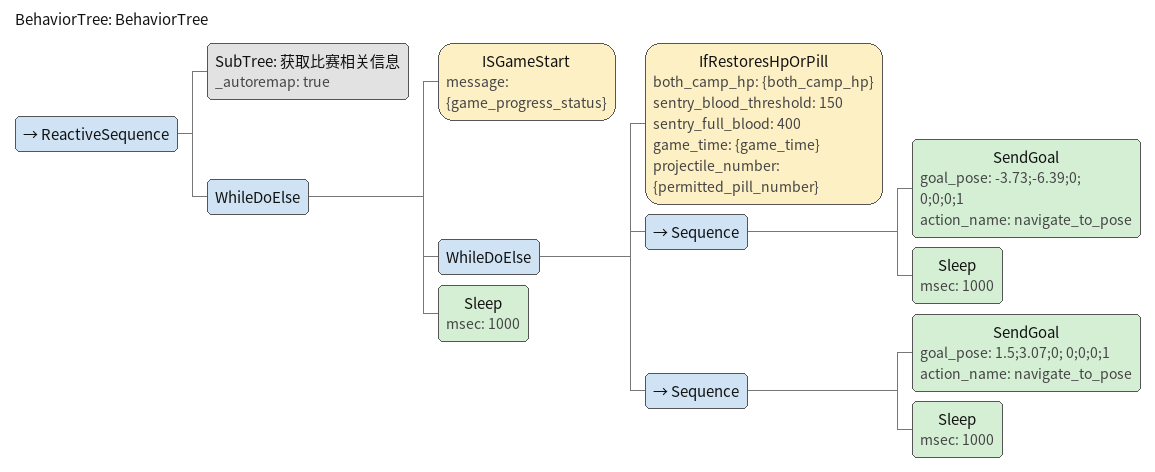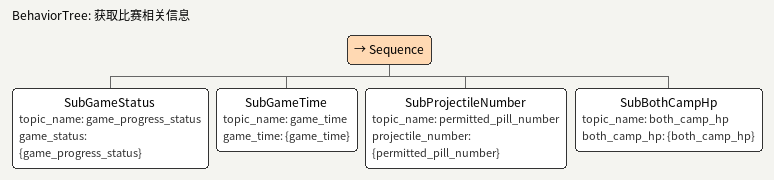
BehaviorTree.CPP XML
<?xml version="1.0" encoding="UTF-8"?>
<root BTCPP_format="4"
      main_tree_to_execute="BehaviorTree">
  <BehaviorTree ID="BehaviorTree">
    <ReactiveSequence>
      <SubTree ID="获取比赛相关信息"
               _autoremap="true"/>
      <WhileDoElse>
        <ISGameStart message="{game_progress_status}"/>
        <WhileDoElse>
          <IfRestoresHpOrPill both_camp_hp="{both_camp_hp}"
                              sentry_blood_threshold="150"
                              sentry_full_blood="400"
                              game_time="{game_time}"
                              projectile_number="{permitted_pill_number}"/>
          <Sequence>
            <SendGoal goal_pose="-3.73;-6.39;0; 0;0;0;1"
                      action_name="navigate_to_pose"/>
            <Sleep msec="1000"/>
          </Sequence>
          <Sequence>
            <SendGoal goal_pose="1.5;3.07;0; 0;0;0;1"
                      action_name="navigate_to_pose"/>
            <Sleep msec="1000"/>
          </Sequence>
        </WhileDoElse>
        <Sleep msec="1000"/>
      </WhileDoElse>
    </ReactiveSequence>
  </BehaviorTree>

  <BehaviorTree ID="获取比赛相关信息">
    <Sequence>
      <SubGameStatus topic_name="game_progress_status"
                     game_status="{game_progress_status}"/>
      <SubGameTime topic_name="game_time"
                   game_time="{game_time}"/>
      <SubProjectileNumber topic_name="permitted_pill_number"
                           projectile_number="{permitted_pill_number}"/>
      <SubBothCampHp topic_name="both_camp_hp"
                     both_camp_hp="{both_camp_hp}"/>
    </Sequence>
  </BehaviorTree>

</root>
